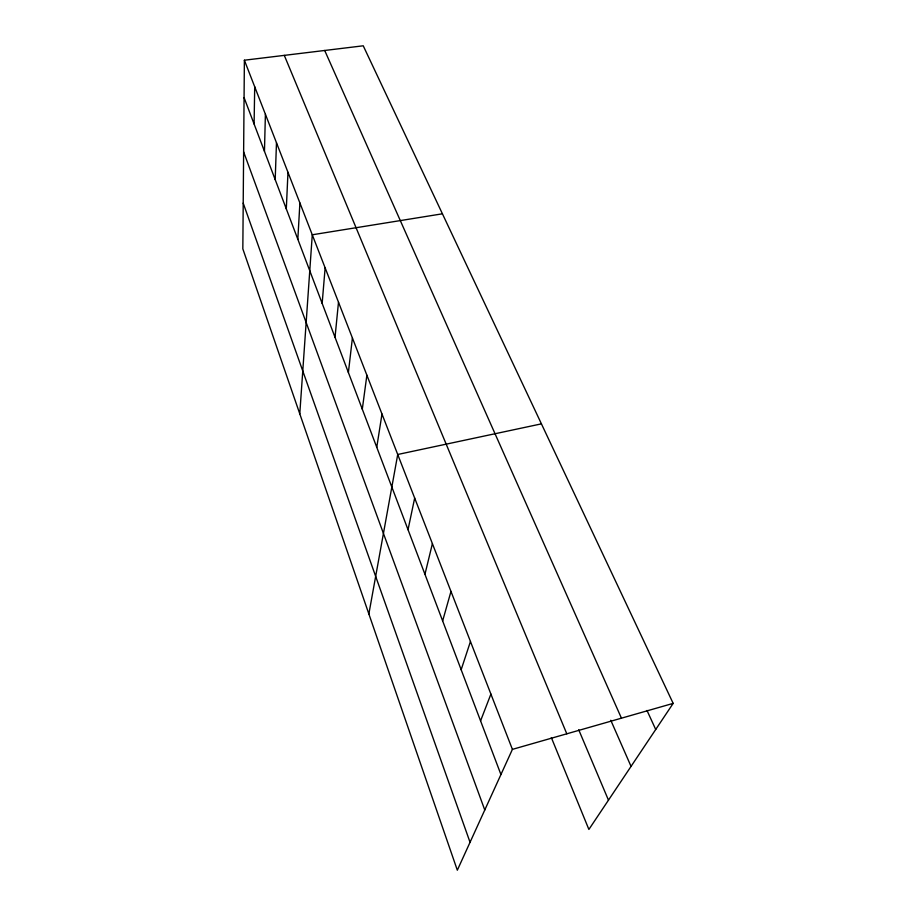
<?xml version="1.0" encoding="UTF-8"?>
<svg xmlns="http://www.w3.org/2000/svg" width="916" height="916" viewBox="0 0 916 916"><rect width="100%" height="100%" fill="white"/><g stroke="black" fill="none" stroke-linecap="round" stroke-linejoin="round"><path stroke-width="1.37" d="M244.377 60.216L242.832 248.866L457.324 870.2L512.41 749.368L244.377 60.216L363.24 45.8L673.168 703.385L588.885 829.449L551.34 737.586M254.098 123.992L254.705 86.78M264.461 151.323L265.4 114.282M275.189 179.605L276.483 142.77M286.307 208.894L287.979 172.322M297.826 239.248L299.898 202.963M299.772 413.837L312.276 234.782L442.428 213.806M322.157 303.379L325.134 267.838M335.027 337.283L338.496 302.211M348.389 372.526L352.408 337.97M362.301 409.166L366.881 375.205M376.762 447.294L381.983 414.009M368.862 613.949L397.727 454.485L541.425 423.856M408.032 529.688L414.673 498.052M424.955 574.286L432.398 543.646M442.646 620.911L450.981 591.415M461.16 669.733L470.458 641.498M480.568 720.881L490.907 694.088M512.41 749.368L673.168 703.385M646.994 710.45L655.719 729.491M324.699 50.472L621.449 718.178M610.789 720.274L631.044 766.394M578.729 729.789L608.464 800.149M284.292 55.372L566.798 733.808M244.068 97.577L500.938 774.547M243.622 151.861L484.77 809.984M243.198 203.112L470.045 842.285"/></g></svg>
